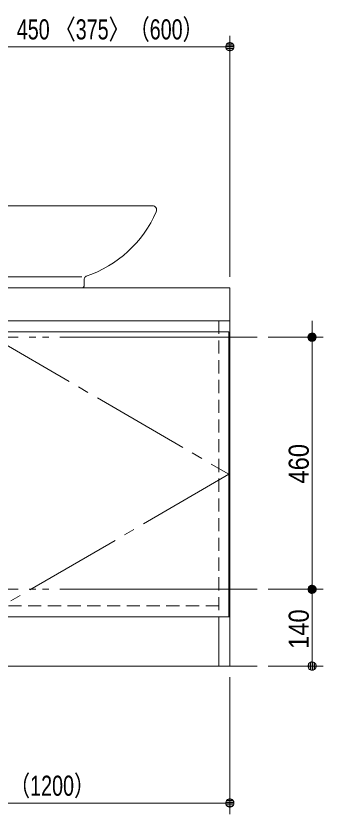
# Model space of a CAD drawing. Units: millimetres, scale not verified. Extents: x -6062 to 6062, y -3045 to 3045.
# Drawn here: x -4808 to -4248, y -2290 to -834 of the extents above; entities that cross this region are included whole.
import ezdxf
from ezdxf.enums import TextEntityAlignment as Align

# ---------------------------------------------------------------- set-up
doc = ezdxf.new("R2010")
doc.units = ezdxf.units.MM
doc.header["$LTSCALE"] = 20
for name, pattern in [('CHAIN2', [12, 9, -1, 1, -1]), ('DASHED1', [1.8, 1.2, -0.6]), ('LONG_DOUBLE_CHAIN', [21.8, 18, -1, 0.6, -0.6, 0.6, -1])]:
    doc.linetypes.add(name, pattern=pattern)
for name, color, linetype, lineweight in [('0-1_2寸法-1', 7, 'Continuous', 9), ('0-2_0', 7, 'Continuous', 9), ('0-3_2寸法-2', 7, 'Continuous', 9), ('0-4_5ボウル・キャビネット', 7, 'Continuous', 9)]:
    doc.layers.add(name, color=color, linetype=linetype, lineweight=lineweight)
doc.styles.add('ＭＳ Ｐゴシック', font='')
doc.styles.get('ＭＳ Ｐゴシック').set_extended_font_data('MS PGothic')

# ---------------------------------------------------------------- blocks, each defined once
blk = doc.blocks.new('_Dot')
at = {"layer": '0-2_0'}
for p, q in [((-10, 0), (-20, 0)), ((9.78, 2), (-9.78, 2)), ((7.99, 6), (-7.99, 6)), ((9.16, -3.98), (-9.16, -3.98)), ((6, -7.98), (-6, -7.98))]:
    blk.add_line(p, q, dxfattribs=at)
for points in [[(10, 0), (9.92, 1.25), (9.69, 2.49), (9.3, 3.68), (8.76, 4.82), (8.09, 5.88), (7.29, 6.85), (6.37, 7.71), (5.36, 8.44), (4.26, 9.05), (3.09, 9.51), (1.87, 9.82), (0.63, 9.98), (-0.63, 9.98), (-1.87, 9.82), (-3.09, 9.51), (-4.26, 9.05), (-5.36, 8.44), (-6.37, 7.71), (-7.29, 6.85), (-8.09, 5.88), (-8.76, 4.82), (-9.3, 3.68), (-9.69, 2.49), (-9.92, 1.25), (-10, 0), (0, 0)], [(-10, 0), (-9.92, -1.25), (-9.69, -2.49), (-9.3, -3.68), (-8.76, -4.82), (-8.09, -5.88), (-7.29, -6.85), (-6.37, -7.71), (-5.36, -8.44), (-4.26, -9.05), (-3.09, -9.51), (-1.87, -9.82), (-0.63, -9.98), (0.63, -9.98), (1.87, -9.82), (3.09, -9.51), (4.26, -9.05), (5.36, -8.44), (6.37, -7.71), (7.29, -6.85), (8.09, -5.88), (8.76, -4.82), (9.3, -3.68), (9.69, -2.49), (9.92, -1.25), (10, 0), (0, 0)]]:
    blk.add_lwpolyline(points, close=True, dxfattribs=at)
blk = doc.blocks.new('グループ-10')
at = {"layer": '0-4_5ボウル・キャビネット'}
for p, q in [((-67916.8, -23822.1), (-67915, -23826.3)), ((-67902.6, -23671.3), (-67902.7, -23671.5)), ((-55430.2, -23600), (-67769.8, -23600)), ((-55297.3, -23671.5), (-55297.4, -23671.3)), ((-55285, -23826.3), (-55283.2, -23822.1)), ((-58000, -26200), (-65200, -26200)), ((-65287.9, -26500), (-65287.9, -26500.3)), ((-65188.3, -26600), (-58011.7, -26600))]:
    blk.add_line(p, q, dxfattribs=at)
for points in [[(-65287.9, -26271.9), (-65287.9, -26272.2), (-65287.9, -26500)], [(-57912.1, -26500.3), (-57912.1, -26500), (-57912.1, -26272.2), (-57912.1, -26271.9)]]:
    blk.add_lwpolyline(points, dxfattribs=at)
at = {"layer": '0-4_5ボウル・キャビネット', "linetype": 'DASHED1'}
blk.add_lwpolyline([(-60950, -26300), (-61150, -26500), (-61150, -26600), (-62050, -26600), (-62050, -26500), (-62250, -26300)], dxfattribs=at)
at = {"layer": '0-4_5ボウル・キャビネット'}
for centre, radius, start, end in [((-67768.9, -23760), 160.4, 146.51067, 202.78108), ((-63953.5, -22082.6), 4328.2, 203.75658, 251.10085), ((-67769.8, -23759.2), 159.2, 90, 146.50513), ((-59246.5, -22082.6), 4328.2, 288.89915, 336.24342), ((-55430.2, -23759.2), 159.2, 33.49487, 90), ((-55431.1, -23760), 160.4, 337.21892, 33.48933), ((-65387.8, -26271.9), 99.8, 0, 71.10085), ((-57812.2, -26271.9), 99.8, 108.89915, 180), ((-65188.3, -26500.3), 99.7, 180, 270), ((-58011.7, -26500.3), 99.7, 270, 0)]:
    blk.add_arc(centre, radius, start, end, dxfattribs=at)

msp = doc.modelspace()

# ---------------------------------------------------------------- linework, layer by layer
at = {"layer": '0-1_2寸法-1'}
for p, q in [((-4417.5, -1310), (-4417.5, -870)), ((-4432.51, -890), (-4852.49, -890)), ((-4347.5, -1420), (-4247.5, -1420)), ((-4267.5, -1864.99), (-4267.5, -1435.01)), ((-4347.5, -1880), (-4247.5, -1880)), ((-4347.5, -1880), (-4247.5, -1880)), ((-4267.5, -1895.01), (-4267.5, -2004.99)), ((-4347.5, -2020), (-4247.5, -2020)), ((-4417.5, -2040), (-4417.5, -2290)), ((-4432.51, -2270), (-5302.49, -2270))]:
    msp.add_line(p, q, dxfattribs=at)
at = {"layer": '0-3_2寸法-2'}
for p, q in [((-4267.5, -1404.99), (-4267.5, -1389.99)), ((-4347.5, -1420), (-4247.5, -1420)), ((-4267.5, -1880), (-4267.5, -1420)), ((-4347.5, -1880), (-4247.5, -1880)), ((-4267.5, -1895.01), (-4267.5, -1910.01))]:
    msp.add_line(p, q, dxfattribs=at)
at = {"layer": '0-4_5ボウル・キャビネット'}
for p, q in [((-4437.5, -1410), (-4437.5, -1390)), ((-5367.5, -2020), (-4367.5, -2020))]:
    msp.add_line(p, q, dxfattribs=at)
at = {"layer": '0-4_5ボウル・キャビネット', "linetype": 'LONG_DOUBLE_CHAIN'}
for p, q in [((-4367.5, -1420), (-5367.5, -1420)), ((-4367.5, -1880), (-5367.5, -1880))]:
    msp.add_line(p, q, dxfattribs=at)
at = {"layer": '0-4_5ボウル・キャビネット', "linetype": 'DASHED1'}
msp.add_line((-4437.5, -1910), (-5297.5, -1910), dxfattribs=at)
at = {"layer": '0-4_5ボウル・キャビネット'}
for points in [[(-5317.5, -1330), (-4417.5, -1330), (-4417.5, -1930), (-5317.5, -1930)], [(-5317.5, -1330), (-4417.5, -1330), (-4417.5, -1390), (-5317.5, -1390)], [(-4419.5, -1410), (-4866.5, -1410), (-4866.5, -1930), (-4419.5, -1930)], [(-4437.5, -1930), (-4417.5, -1930), (-4417.5, -2020), (-4437.5, -2020)]]:
    msp.add_lwpolyline(points, close=True, dxfattribs=at)
at = {"layer": '0-4_5ボウル・キャビネット', "linetype": 'DASHED1'}
msp.add_lwpolyline([(-5297.5, -1930), (-5297.5, -1390), (-4437.5, -1390), (-4437.5, -1930)], dxfattribs=at)
at = {"layer": '0-4_5ボウル・キャビネット', "linetype": 'CHAIN2'}
msp.add_lwpolyline([(-4866.5, -1410), (-4419.5, -1670), (-4866.5, -1930)], dxfattribs=at)

# ---------------------------------------------------------------- block references
at = {"layer": '0-1_2寸法-1', "xscale": 0.7503418, "yscale": 0.7503418}
for p in [(-4417.5, -890), (-4417.5, -2270)]:
    msp.add_blockref('_Dot', p, dxfattribs=at)
for p, rotation in [((-4267.5, -1420), 90), ((-4267.5, -1880), 270), ((-4267.5, -1880), 90), ((-4267.5, -2020), 270)]:
    msp.add_blockref('_Dot', p, dxfattribs=dict(at, rotation=rotation))
at = {"layer": '0-3_2寸法-2', "xscale": 0.7503418, "yscale": 0.7503418}
for p, rotation in [((-4267.5, -1420), 270), ((-4267.5, -1880), 90)]:
    msp.add_blockref('_Dot', p, dxfattribs=dict(at, rotation=rotation))
at = {"layer": '0-4_5ボウル・キャビネット', "xscale": 0.05, "yscale": 0.05}
msp.add_blockref('グループ-10', (-1787.5, 0), dxfattribs=at)

# ---------------------------------------------------------------- texts
at = {"layer": '0-1_2寸法-1', "style": 'ＭＳ Ｐゴシック', "width": 0.75}
for s, height, p in [('450 〈375〉（600）', 36.66, (-4806.19, -887.65)), ('W 900 〈750〉（1200）', 36.69, (-5068.55, -2267.65))]:
    msp.add_text(s, height=height, dxfattribs=at).set_placement(p, align=Align.BOTTOM_LEFT)
at = {"layer": '0-1_2寸法-1', "style": 'ＭＳ Ｐゴシック', "width": 0.9}
for s, p in [('460', (-4262.54, -1686.89)), ('140', (-4262.54, -1988.61))]:
    msp.add_text(s, height=36.66, rotation=90, dxfattribs=at).set_placement(p, align=Align.BOTTOM_LEFT)

doc.saveas('drawing.dxf')
